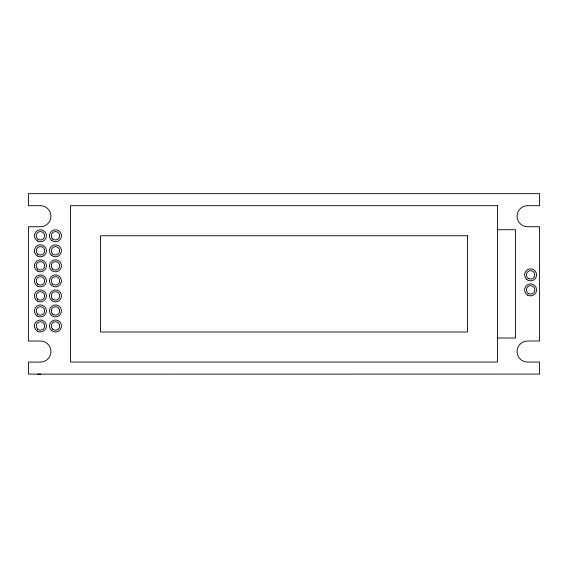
<?xml version="1.0" encoding="UTF-8"?>
<svg xmlns="http://www.w3.org/2000/svg" width="568" height="568" viewBox="0 0 568 568"><rect width="100%" height="100%" fill="white"/><g stroke="black" fill="none" stroke-linecap="round" stroke-linejoin="round"><path stroke-width="0.85" d="M40.74 374.12L28.4 374.092L28.4 362.093L40.427 362.093A10.522 10.522 0 0 0 50.957 351.571A10.522 10.522 0 0 0 40.427 341.041L28.4 341.041L28.4 226.746L40.427 226.746A10.522 10.522 0 0 0 50.95 216.223A10.522 10.522 0 0 0 40.427 205.694L28.4 205.694L28.4 193.667L539.6 193.667L539.6 205.694L527.573 205.694A10.522 10.522 0 0 0 517.05 216.223A10.522 10.522 0 0 0 527.573 226.746L539.6 226.746L539.6 341.013L527.573 341.013A10.522 10.522 0 0 0 517.05 351.535A10.522 10.522 0 0 0 527.573 362.064L539.6 362.064L539.6 374.092L37.623 374.135M497.504 229.749L515.545 229.749L515.545 338.003L497.504 338.003M497.504 205.694L70.496 205.694L70.496 362.064L497.504 362.064L497.504 205.694M467.428 235.763L100.572 235.763L100.572 331.989L467.428 331.989L467.428 235.763M526.323 279.108A6.014 6.014 0 0 0 536.391 276.417A6.014 6.014 0 0 0 529.021 269.047A6.014 6.014 0 0 0 526.323 279.108M528.474 278.505A4.21 4.21 0 0 0 534.786 274.855A4.21 4.21 0 0 0 528.474 271.213A4.21 4.21 0 0 0 528.474 278.505M527.573 295.104A6.014 6.014 0 0 0 536.59 289.893A6.014 6.014 0 0 0 527.573 284.682A6.014 6.014 0 0 0 527.573 295.104M528.474 293.535A4.21 4.21 0 0 0 534.786 289.893A4.21 4.21 0 0 0 528.474 286.244A4.21 4.21 0 0 0 528.474 293.535M37.637 238.915A4.21 4.21 0 0 0 44.552 236.607A4.21 4.21 0 0 0 39.093 231.772A4.21 4.21 0 0 0 37.637 238.915M37.637 253.953A4.21 4.21 0 0 0 44.552 251.645A4.21 4.21 0 0 0 39.093 246.81A4.21 4.21 0 0 0 37.637 253.953M37.637 268.991A4.21 4.21 0 0 0 44.552 266.676A4.21 4.21 0 0 0 39.093 261.841A4.21 4.21 0 0 0 37.637 268.991M37.637 284.021A4.21 4.21 0 0 0 44.552 281.714A4.21 4.21 0 0 0 39.093 276.879A4.21 4.21 0 0 0 37.637 284.021M37.637 299.059A4.21 4.21 0 0 0 44.552 296.752A4.21 4.21 0 0 0 39.093 291.916A4.21 4.21 0 0 0 37.637 299.059M37.637 314.09A4.21 4.21 0 0 0 44.552 311.782A4.21 4.21 0 0 0 39.093 306.947A4.21 4.21 0 0 0 37.637 314.09M37.637 329.128A4.21 4.21 0 0 0 44.552 326.82A4.21 4.21 0 0 0 39.093 321.985A4.21 4.21 0 0 0 37.637 329.128M52.675 238.915A4.21 4.21 0 0 0 59.59 236.607A4.21 4.21 0 0 0 54.13 231.772A4.21 4.21 0 0 0 52.675 238.915M52.675 253.953A4.21 4.21 0 0 0 59.59 251.645A4.21 4.21 0 0 0 54.13 246.81A4.21 4.21 0 0 0 52.675 253.953M52.675 268.991A4.21 4.21 0 0 0 59.59 266.676A4.21 4.21 0 0 0 54.13 261.841A4.21 4.21 0 0 0 52.675 268.991M52.675 284.021A4.21 4.21 0 0 0 59.59 281.714A4.21 4.21 0 0 0 54.13 276.879A4.21 4.21 0 0 0 52.675 284.021M52.675 299.059A4.21 4.21 0 0 0 59.59 296.752A4.21 4.21 0 0 0 54.13 291.916A4.21 4.21 0 0 0 52.675 299.059M52.675 314.09A4.21 4.21 0 0 0 59.59 311.782A4.21 4.21 0 0 0 54.13 306.947A4.21 4.21 0 0 0 52.675 314.09M52.675 329.128A4.21 4.21 0 0 0 59.59 326.82A4.21 4.21 0 0 0 54.13 321.985A4.21 4.21 0 0 0 52.675 329.128M37.41 240.967A6.014 6.014 0 0 0 46.441 235.784A6.014 6.014 0 0 0 37.431 230.551A6.014 6.014 0 0 0 37.41 240.967M37.41 256.005A6.014 6.014 0 0 0 46.441 250.815A6.014 6.014 0 0 0 37.431 245.582A6.014 6.014 0 0 0 37.41 256.005M37.41 271.035A6.014 6.014 0 0 0 46.441 265.852A6.014 6.014 0 0 0 37.431 260.62A6.014 6.014 0 0 0 37.41 271.035M37.41 286.073A6.014 6.014 0 0 0 46.441 280.89A6.014 6.014 0 0 0 37.431 275.657A6.014 6.014 0 0 0 37.41 286.073M37.41 301.111A6.014 6.014 0 0 0 46.441 295.921A6.014 6.014 0 0 0 37.431 290.688A6.014 6.014 0 0 0 37.41 301.111M37.41 316.142A6.014 6.014 0 0 0 46.441 310.959A6.014 6.014 0 0 0 37.431 305.726A6.014 6.014 0 0 0 37.41 316.142M37.41 331.179A6.014 6.014 0 0 0 46.441 325.996A6.014 6.014 0 0 0 37.431 320.764A6.014 6.014 0 0 0 37.41 331.179M51.319 240.122A6.014 6.014 0 0 0 61.308 237.175A6.014 6.014 0 0 0 53.761 229.997A6.014 6.014 0 0 0 51.319 240.122M51.319 255.16A6.014 6.014 0 0 0 61.308 252.213A6.014 6.014 0 0 0 53.761 245.035A6.014 6.014 0 0 0 51.319 255.16M51.319 270.198A6.014 6.014 0 0 0 61.308 267.244A6.014 6.014 0 0 0 53.761 260.066A6.014 6.014 0 0 0 51.319 270.198M51.319 285.228A6.014 6.014 0 0 0 61.308 282.282A6.014 6.014 0 0 0 53.761 275.104A6.014 6.014 0 0 0 51.319 285.228M51.319 300.266A6.014 6.014 0 0 0 61.308 297.32A6.014 6.014 0 0 0 53.761 290.141A6.014 6.014 0 0 0 51.319 300.266M51.319 315.304A6.014 6.014 0 0 0 61.308 312.35A6.014 6.014 0 0 0 53.761 305.172A6.014 6.014 0 0 0 51.319 315.304M51.319 330.335A6.014 6.014 0 0 0 61.308 327.388A6.014 6.014 0 0 0 53.761 320.21A6.014 6.014 0 0 0 51.319 330.335"/></g></svg>
